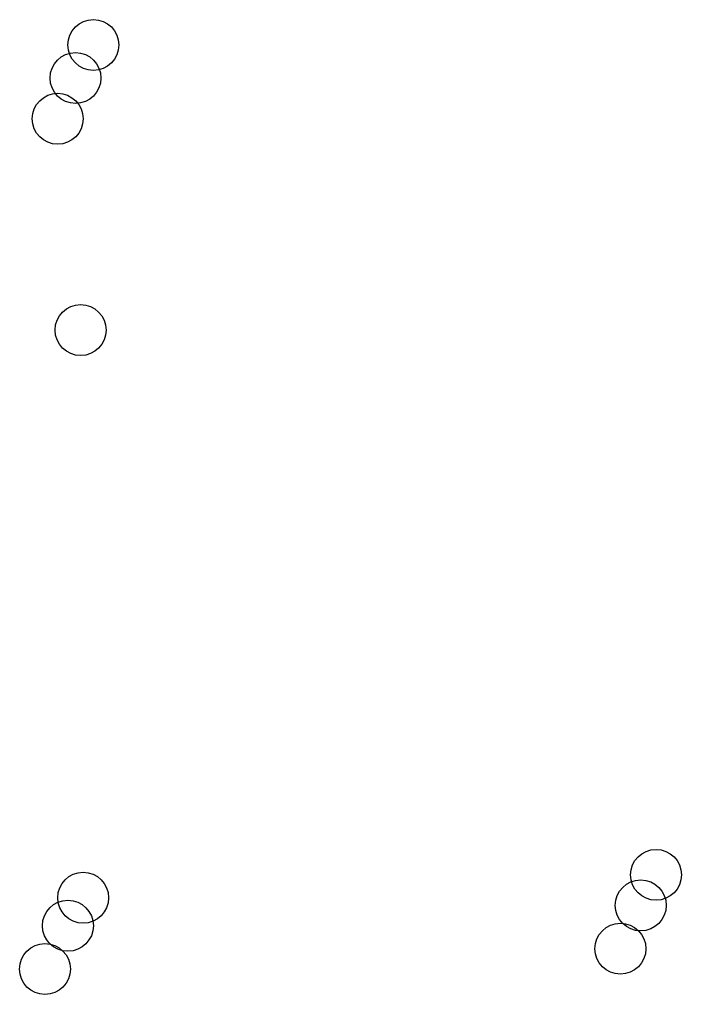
# Model space of a CAD drawing. Header units: metres. Extents: x 107 to 367, y 490 to 873.
import ezdxf

# ---------------------------------------------------------------- set-up
doc = ezdxf.new("R2010")
doc.units = ezdxf.units.M

msp = doc.modelspace()

# ---------------------------------------------------------------- linework, layer by layer
at = {"color": 1}
for centre in [(136, 863), (129, 850), (122, 834), (131, 751), (357, 537), (132, 528), (351, 525), (126, 517), (343, 508), (117, 500)]:
    msp.add_circle(centre, 10, dxfattribs=at)

doc.saveas('drawing.dxf')
